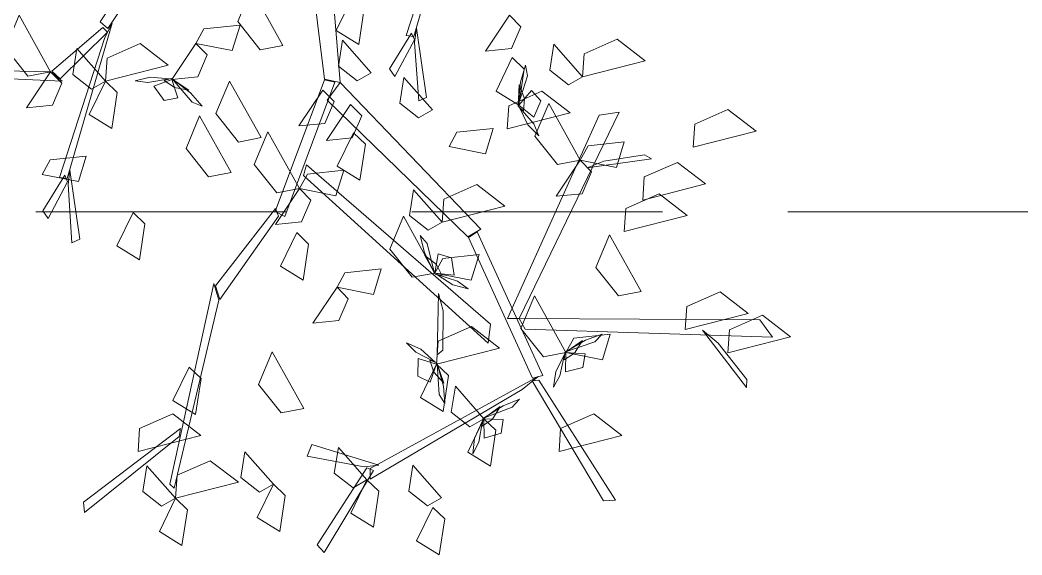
# Model space of a CAD drawing. Header units: inches. Extents: x 20.7 to 35, y 8 to 22.
# Drawn here: x 26.021 to 27.036, y 8.225 to 8.767 of the extents above; entities that cross this region are included whole.
import ezdxf

# ---------------------------------------------------------------- set-up
doc = ezdxf.new("R2010")
doc.units = ezdxf.units.IN
doc.header["$MEASUREMENT"] = 0
doc.linetypes.add('DASHED2', pattern=[0.375, 0.25, -0.125])
doc.linetypes.add('TRATTEGGIATAX2', pattern=[38.1, 25.4, -12.7])
doc.layers.add('SEGMENTED 1 50', color=253, linetype='DASHED2', lineweight=5)
doc.layers.add('TREE 1AB 1 50', color=9, linetype='Continuous', lineweight=5, transparency=0.6)

msp = doc.modelspace()

# ---------------------------------------------------------------- linework, layer by layer
at = {"layer": 'SEGMENTED 1 50', "linetype": 'TRATTEGGIATAX2', "ltscale": 0.01}
msp.add_line((29.7196, 8.5726), (25.6196, 8.5726), dxfattribs=at)
at = {"layer": 'TREE 1AB 1 50', "linetype": 'Continuous'}
for points in [[(26.4651, 8.9071, 0.0556), (26.4196, 8.7499, 0.1183), (26.4118, 8.751, 0.1223), (26.4577, 8.8925, 0.0631)], [(26.3074, 8.8811, -0.0256), (26.329, 8.7069, 0.0566), (26.3449, 8.7034, 0.0593), (26.3301, 8.8837, -0.0252)], [(26.1735, 8.8544, 0.143), (26.1097, 8.7582, 0.2009), (26.1017, 8.7648, 0.2037), (26.1669, 8.8628, 0.1446)], [(26.264, 8.7365, 0.0814), (26.2412, 8.7652, 0.0783), (26.255, 8.7983, 0.0802), (26.2869, 8.7409, 0.0845)], [(26.3694, 8.7784, 0.034), (26.3639, 8.742, 0.0364), (26.3409, 8.7562, 0.021), (26.3574, 8.79, 0.0253)], [(26.0287, 8.71, 0.29), (26.0058, 8.7387, 0.2869), (26.0197, 8.7717, 0.2888), (26.0516, 8.7144, 0.2931)], [(26.528, 8.76, 0.2893), (26.5185, 8.7378, 0.2829), (26.4923, 8.7352, 0.2821), (26.5166, 8.7716, 0.2927)], [(26.1093, 8.7546, 0.2004), (26.0612, 8.7073, 0.287), (26.0528, 8.7149, 0.2934), (26.1045, 8.7593, 0.2038)], [(26.1139, 8.7635, 0.1973), (26.0684, 8.6063, 0.26), (26.0606, 8.6074, 0.264), (26.1066, 8.7489, 0.2049)], [(26.2068, 8.7577, 0.323), (26.2435, 8.7616, 0.3253), (26.2357, 8.7358, 0.3099), (26.1988, 8.7431, 0.3143)], [(26.4201, 8.7467, 0.1181), (26.4002, 8.7096, 0.1801), (26.3949, 8.7175, 0.1831), (26.4171, 8.7534, 0.1181)], [(26.4222, 8.7585, 0.1167), (26.4324, 8.6885, 0.1087), (26.4245, 8.685, 0.1139), (26.4204, 8.7439, 0.1176)], [(26.1088, 8.7282, 0.1924), (26.1424, 8.743, 0.1894), (26.1708, 8.7211, 0.1912), (26.1071, 8.705, 0.1955)], [(26.2102, 8.7314, 0.2897), (26.2007, 8.7093, 0.2833), (26.1745, 8.7067, 0.2825), (26.1988, 8.7431, 0.2931)], [(26.3621, 8.7053, 0.3194), (26.3432, 8.7202, 0.313), (26.3474, 8.7463, 0.3122), (26.3763, 8.7134, 0.3228)], [(26.5762, 8.7012, 0.1709), (26.5572, 8.7161, 0.1645), (26.5614, 8.7422, 0.1638), (26.5904, 8.7093, 0.1743)], [(26.592, 8.7326, 0.29), (26.6256, 8.7474, 0.287), (26.654, 8.7255, 0.2888), (26.5904, 8.7093, 0.2931)], [(26.0929, 8.6969, 0.1921), (26.074, 8.7117, 0.1857), (26.0782, 8.7378, 0.185), (26.1071, 8.705, 0.1955)], [(26.5314, 8.7171, 0.2254), (26.5258, 8.6806, 0.2278), (26.5029, 8.6948, 0.2124), (26.5193, 8.7287, 0.2167)], [(26.5276, 8.704, 0.2343), (26.5328, 8.7209, 0.2318), (26.5346, 8.7103, 0.2235), (26.5251, 8.6805, 0.2284)], [(26.0632, 8.7048, 0.2872), (25.9146, 8.7116, 0.4025), (25.9121, 8.7173, 0.4025), (26.0516, 8.7144, 0.2931)], [(26.0631, 8.7027, 0.2897), (26.0535, 8.6806, 0.2833), (26.0273, 8.678, 0.2825), (26.0516, 8.7144, 0.2931)], [(26.1526, 8.709, 0.2909), (26.1372, 8.7053, 0.2871), (26.1502, 8.7036, 0.2799), (26.1721, 8.7072, 0.282)], [(26.4243, 8.6678, 0.0432), (26.4053, 8.6826, 0.0368), (26.4095, 8.7087, 0.036), (26.4385, 8.6759, 0.0465)], [(26.1192, 8.6934, 0.2042), (26.1136, 8.6569, 0.2066), (26.0907, 8.6711, 0.1912), (26.1071, 8.705, 0.1955)], [(26.1561, 8.6998, 0.2744), (26.1667, 8.6853, 0.269), (26.1804, 8.688, 0.2738), (26.1745, 8.7067, 0.2825)], [(26.1666, 8.7057, 0.2965), (26.177, 8.6983, 0.3037), (26.1918, 8.6957, 0.2937), (26.1738, 8.7077, 0.2832)], [(26.1935, 8.693, 0.289), (26.2052, 8.6797, 0.2865), (26.1952, 8.6837, 0.2783), (26.1747, 8.7073, 0.2832)], [(26.242, 8.6433, 0.3112), (26.2191, 8.672, 0.3081), (26.233, 8.705, 0.31), (26.2649, 8.6477, 0.3143)], [(26.3291, 8.7062, 0.0569), (26.279, 8.5729, 0.0972), (26.2888, 8.5679, 0.0993), (26.3397, 8.7039, 0.0583)], [(26.3317, 8.6857, 0.0566), (26.4744, 8.5474, 0.1244), (26.4875, 8.5552, 0.1282), (26.3449, 8.7034, 0.0593)], [(26.5307, 8.6745, 0.2417), (26.5316, 8.6872, 0.2489), (26.5262, 8.7011, 0.2389), (26.5253, 8.6795, 0.2284)], [(26.3389, 8.6843, 0.12), (26.3294, 8.6621, 0.1136), (26.3031, 8.6595, 0.1128), (26.3274, 8.6959, 0.1234)], [(26.5158, 8.6799, 0.273), (26.5494, 8.6947, 0.2699), (26.5778, 8.6729, 0.2718), (26.5141, 8.6567, 0.2761)], [(26.5412, 8.6685, 0.2196), (26.5481, 8.6851, 0.2142), (26.5387, 8.6954, 0.219), (26.5258, 8.6806, 0.2278)], [(26.3668, 8.6697, 0.2897), (26.3572, 8.6475, 0.2833), (26.331, 8.6449, 0.2825), (26.3553, 8.6813, 0.2931)], [(26.5352, 8.6608, 0.2361), (26.5463, 8.6495, 0.2323), (26.541, 8.6616, 0.2251), (26.5266, 8.6783, 0.2272)], [(26.5652, 8.6205, 0.1627), (26.5423, 8.6492, 0.1597), (26.5562, 8.6822, 0.1615), (26.5881, 8.6248, 0.1658)], [(26.2117, 8.6081, 0.0814), (26.1888, 8.6368, 0.0783), (26.2026, 8.6698, 0.0802), (26.2346, 8.6124, 0.0845)], [(26.5144, 8.4647, 0.1392), (26.6074, 8.6705, 0.2185), (26.6276, 8.6734, 0.224), (26.5263, 8.4648, 0.1419)], [(26.7042, 8.6614, 0.2508), (26.7378, 8.6762, 0.2478), (26.7662, 8.6543, 0.2496), (26.7025, 8.6382, 0.2539)], [(26.2808, 8.5918, 0.1627), (26.258, 8.6205, 0.1597), (26.2718, 8.6535, 0.1615), (26.3037, 8.5962, 0.1658)], [(26.3705, 8.641, 0.2042), (26.3649, 8.6046, 0.2066), (26.342, 8.6188, 0.1912), (26.3584, 8.6526, 0.1955)], [(26.4633, 8.6532, 0.132), (26.5, 8.6571, 0.1344), (26.4922, 8.6313, 0.119), (26.4553, 8.6386, 0.1234)], [(26.5962, 8.6394, 0.1745), (26.6328, 8.6434, 0.1768), (26.625, 8.6176, 0.1615), (26.5881, 8.6248, 0.1658)], [(26.0511, 8.6251, 0.2296), (26.0878, 8.6291, 0.232), (26.08, 8.6032, 0.2166), (26.0431, 8.6105, 0.2209)], [(26.5951, 8.617, 0.1984), (26.6604, 8.6261, 0.2308), (26.6533, 8.6304, 0.2294), (26.6119, 8.6238, 0.2085)], [(26.311, 8.6202, 0.0836), (26.4973, 8.4591, 0.1457), (26.495, 8.4396, 0.1519), (26.3078, 8.6094, 0.087)], [(26.5995, 8.6132, 0.2049), (26.59, 8.591, 0.1985), (26.5638, 8.5884, 0.1977), (26.5881, 8.6248, 0.2082)], [(26.653, 8.6079, 0.2773), (26.6866, 8.6226, 0.2742), (26.715, 8.6008, 0.2761), (26.6514, 8.5846, 0.2804)], [(26.0689, 8.6031, 0.2598), (26.049, 8.566, 0.3219), (26.0438, 8.5738, 0.3249), (26.066, 8.6097, 0.2598)], [(26.071, 8.6149, 0.2585), (26.0812, 8.5449, 0.2505), (26.0733, 8.5414, 0.2556), (26.0693, 8.6003, 0.2594)], [(26.3118, 8.6107, 0.132), (26.3485, 8.6147, 0.1344), (26.3406, 8.5889, 0.119), (26.3037, 8.5962, 0.1234)], [(26.4499, 8.5854, 0.1924), (26.4835, 8.6002, 0.1894), (26.5119, 8.5783, 0.1912), (26.4482, 8.5622, 0.1955)], [(26.3152, 8.5845, 0.2261), (26.3057, 8.5624, 0.2197), (26.2794, 8.5598, 0.2189), (26.3037, 8.5962, 0.2294)], [(26.434, 8.5541, 0.2685), (26.4151, 8.5689, 0.2621), (26.4193, 8.595, 0.2614), (26.4482, 8.5622, 0.2719)], [(26.6344, 8.576, 0.1712), (26.668, 8.5908, 0.1681), (26.6964, 8.569, 0.17), (26.6328, 8.5528, 0.1743)], [(26.1472, 8.5606, 0.2806), (26.1417, 8.5241, 0.2829), (26.1187, 8.5383, 0.2675), (26.1352, 8.5721, 0.2719)], [(26.2796, 8.5759, 0.0971), (26.2187, 8.4976, 0.1757), (26.2229, 8.4839, 0.1802), (26.2824, 8.5681, 0.0994)], [(26.418, 8.5064, 0.1415), (26.3951, 8.535, 0.1384), (26.409, 8.5681, 0.1403), (26.4409, 8.5107, 0.1446)], [(26.313, 8.54, 0.2042), (26.3074, 8.5035, 0.2066), (26.2845, 8.5178, 0.1912), (26.3009, 8.5516, 0.1955)], [(26.4303, 8.5316, 0.1511), (26.4259, 8.5488, 0.1486), (26.433, 8.5407, 0.1403), (26.4404, 8.5102, 0.1452)], [(26.475, 8.5468, 0.1246), (26.5399, 8.4043, 0.1482), (26.5501, 8.4071, 0.1508), (26.4837, 8.5523, 0.1267)], [(26.6269, 8.4876, 0.1203), (26.604, 8.5163, 0.1172), (26.6179, 8.5494, 0.1191), (26.6498, 8.492, 0.1234)], [(26.4483, 8.508, 0.1585), (26.4424, 8.5193, 0.1657), (26.4306, 8.5284, 0.1557), (26.4411, 8.5095, 0.1452)], [(26.4604, 8.5084, 0.1364), (26.4576, 8.5262, 0.131), (26.4442, 8.5301, 0.1358), (26.4409, 8.5107, 0.1446)], [(26.449, 8.5253, 0.1533), (26.4857, 8.5293, 0.1556), (26.4778, 8.5035, 0.1402), (26.4409, 8.5107, 0.1446)], [(26.3498, 8.511, 0.2169), (26.3865, 8.5149, 0.2193), (26.3787, 8.4891, 0.2039), (26.3418, 8.4964, 0.2082)], [(26.4592, 8.4987, 0.1529), (26.4746, 8.4948, 0.1491), (26.4638, 8.5024, 0.1419), (26.4428, 8.5091, 0.144)], [(26.217, 8.5001, 0.1763), (26.1723, 8.297, 0.2658), (26.1768, 8.2929, 0.2652), (26.222, 8.4831, 0.1798)], [(26.3532, 8.4847, 0.1412), (26.3437, 8.4626, 0.1348), (26.3174, 8.46, 0.1341), (26.3418, 8.4964, 0.1446)], [(26.4447, 8.4901, 0.1308), (26.4432, 8.4279, 0.165), (26.4491, 8.4328, 0.1628), (26.4492, 8.4725, 0.1409)], [(26.5509, 8.4259, 0.2179), (26.528, 8.4546, 0.2148), (26.5418, 8.4876, 0.2167), (26.5737, 8.4303, 0.2209)], [(26.6962, 8.4769, 0.1924), (26.7298, 8.4917, 0.1894), (26.7582, 8.4698, 0.1912), (26.6945, 8.4536, 0.1955)], [(26.5263, 8.4648, 0.1419), (26.77, 8.4633, 0.2067), (26.7828, 8.4459, 0.2108), (26.5322, 8.4538, 0.144)], [(26.7392, 8.4532, 0.1924), (26.7728, 8.468, 0.1894), (26.8012, 8.4461, 0.1912), (26.7376, 8.4299, 0.1955)], [(26.4443, 8.4418, 0.1245), (26.4779, 8.4566, 0.1215), (26.5063, 8.4347, 0.1233), (26.4427, 8.4186, 0.1276)], [(26.5935, 8.4429, 0.1511), (26.6102, 8.4488, 0.1486), (26.6028, 8.441, 0.1403), (26.5732, 8.4308, 0.1452)], [(26.5818, 8.4449, 0.1533), (26.6185, 8.4488, 0.1556), (26.6106, 8.423, 0.1402), (26.5737, 8.4303, 0.1446)], [(26.7119, 8.453, 0.1897), (26.7566, 8.3947, 0.2178), (26.757, 8.4031, 0.2166), (26.7279, 8.4398, 0.1985)], [(26.4267, 8.4336, 0.2802), (26.4122, 8.44, 0.2764), (26.4216, 8.4307, 0.2692), (26.4411, 8.4205, 0.2713)], [(26.5717, 8.4227, 0.1585), (26.5824, 8.4296, 0.1657), (26.5904, 8.4423, 0.1557), (26.5725, 8.43, 0.1452)], [(26.2852, 8.3692, 0.2179), (26.2623, 8.3978, 0.2148), (26.2762, 8.4309, 0.2167), (26.3081, 8.3735, 0.2209)], [(26.4239, 8.4242, 0.2637), (26.4236, 8.4062, 0.2583), (26.4361, 8.4001, 0.2631), (26.4427, 8.4186, 0.2719)], [(26.5635, 8.4109, 0.1529), (26.5612, 8.3952, 0.1491), (26.5676, 8.4067, 0.1419), (26.5723, 8.4283, 0.144)], [(26.5733, 8.4107, 0.1364), (26.5907, 8.4151, 0.131), (26.5933, 8.4288, 0.1358), (26.5737, 8.4303, 0.1446)], [(26.204, 8.4041, 0.2042), (26.1984, 8.3676, 0.2066), (26.1755, 8.3818, 0.1912), (26.1919, 8.4156, 0.1955)], [(26.4547, 8.407, 0.2806), (26.4492, 8.3705, 0.2829), (26.4262, 8.3848, 0.2675), (26.4427, 8.4186, 0.2719)], [(26.4359, 8.4225, 0.2858), (26.4397, 8.4104, 0.293), (26.4498, 8.3994, 0.283), (26.4428, 8.4198, 0.2725)], [(26.4496, 8.3962, 0.2784), (26.4509, 8.3785, 0.2759), (26.4454, 8.3877, 0.2676), (26.4433, 8.4189, 0.2725)], [(26.5454, 8.406, 0.1457), (26.3752, 8.3128, 0.1805), (26.3753, 8.302, 0.182), (26.5292, 8.3929, 0.1496)], [(26.4764, 8.3551, 0.2133), (26.4575, 8.37, 0.2069), (26.4617, 8.3961, 0.2062), (26.4906, 8.3632, 0.2167)], [(26.5393, 8.4015, 0.147), (26.6117, 8.2801, 0.2074), (26.624, 8.2807, 0.2133), (26.5463, 8.4023, 0.1502)], [(26.4889, 8.3556, 0.1882), (26.4993, 8.3628, 0.1954), (26.5069, 8.3757, 0.1854), (26.4894, 8.3629, 0.1749)], [(26.51, 8.3764, 0.1808), (26.5265, 8.3829, 0.1783), (26.5193, 8.3749, 0.17), (26.4901, 8.3637, 0.1749)], [(26.1418, 8.3534, 0.1924), (26.1754, 8.3682, 0.1894), (26.2038, 8.3463, 0.1912), (26.1402, 8.3302, 0.1955)], [(26.5027, 8.3517, 0.183), (26.4971, 8.3152, 0.1853), (26.4742, 8.3294, 0.1699), (26.4906, 8.3632, 0.1743)], [(26.4908, 8.3436, 0.1661), (26.5081, 8.3486, 0.1607), (26.5102, 8.3624, 0.1655), (26.4906, 8.3632, 0.1743)], [(26.5683, 8.3534, 0.1924), (26.6019, 8.3682, 0.1894), (26.6303, 8.3463, 0.1912), (26.5667, 8.3302, 0.1955)], [(26.1833, 8.3534, 0.2416), (26.085, 8.2787, 0.3118), (26.0858, 8.2684, 0.3149), (26.182, 8.3452, 0.245)], [(26.481, 8.3435, 0.1826), (26.4792, 8.3278, 0.1788), (26.4853, 8.3394, 0.1716), (26.4893, 8.3612, 0.1737)], [(26.3841, 8.3161, 0.1802), (26.3163, 8.3372, 0.1728), (26.3116, 8.3254, 0.1751), (26.3694, 8.3146, 0.1799)], [(26.358, 8.2934, 0.1921), (26.339, 8.3083, 0.1857), (26.3432, 8.3343, 0.185), (26.3721, 8.3015, 0.1955)], [(26.2632, 8.289, 0.1921), (26.2442, 8.3039, 0.1857), (26.2484, 8.3299, 0.185), (26.2774, 8.2971, 0.1955)], [(26.164, 8.2747, 0.2685), (26.1451, 8.2896, 0.2621), (26.1492, 8.3156, 0.2614), (26.1782, 8.2828, 0.2719)], [(26.1799, 8.306, 0.1924), (26.2134, 8.3208, 0.1894), (26.2418, 8.299, 0.1912), (26.1782, 8.2828, 0.1955)], [(26.3721, 8.3136, 0.1803), (26.3215, 8.2358, 0.2266), (26.3287, 8.2278, 0.2282), (26.3786, 8.3107, 0.1799)], [(26.4333, 8.2752, 0.3303), (26.4144, 8.29, 0.3239), (26.4186, 8.3161, 0.3231), (26.4475, 8.2833, 0.3336)], [(26.2894, 8.2856, 0.2678), (26.2839, 8.2491, 0.2702), (26.2609, 8.2633, 0.2548), (26.2774, 8.2971, 0.2591)], [(26.3842, 8.29, 0.2042), (26.3786, 8.2535, 0.2066), (26.3557, 8.2677, 0.1912), (26.3721, 8.3015, 0.1955)], [(26.1903, 8.2712, 0.2806), (26.1847, 8.2348, 0.2829), (26.1618, 8.249, 0.2675), (26.1782, 8.2828, 0.2719)], [(26.4509, 8.2619, 0.183), (26.4454, 8.2254, 0.1853), (26.4224, 8.2396, 0.1699), (26.4389, 8.2734, 0.1743)]]:
    msp.add_3dface(points, dxfattribs=at)

doc.saveas('drawing.dxf')
